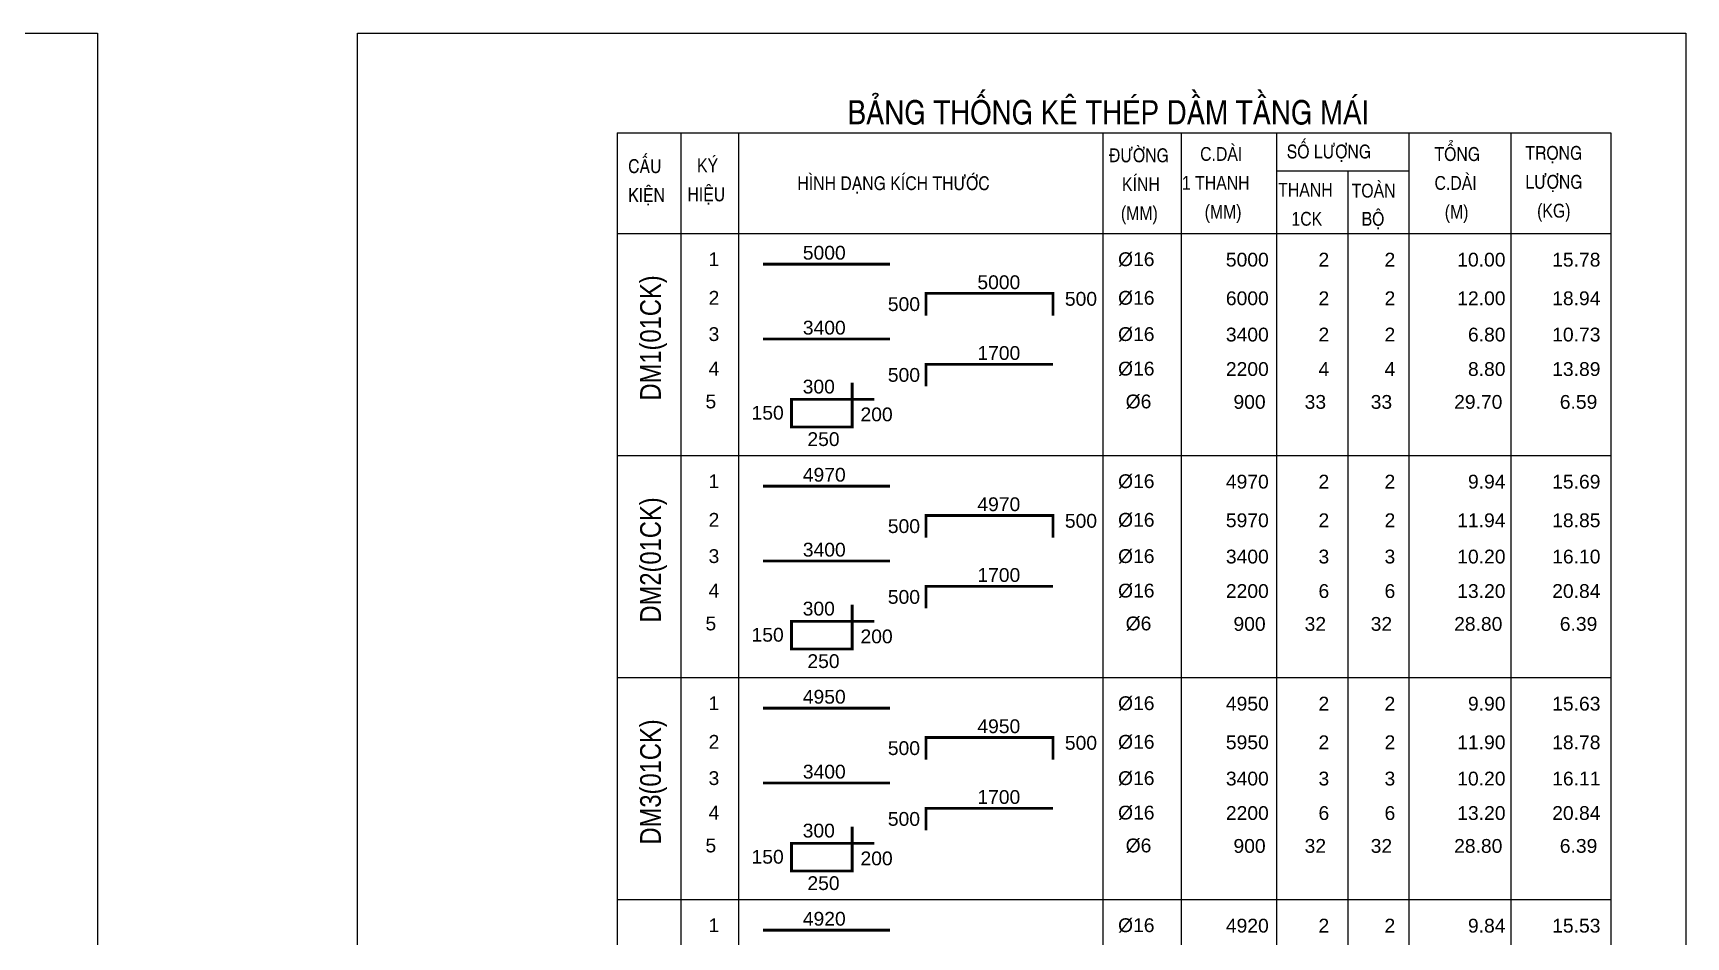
# Model space of a CAD drawing. Header units: millimetres. Extents: x -559287 to -299624, y 2351330 to 2655682.
# Drawn here: x -368635 to -344687, y 2401382 to 2414479 of the extents above; entities that cross this region are included whole.
import ezdxf
from ezdxf.enums import TextEntityAlignment as Align

# ---------------------------------------------------------------- set-up
doc = ezdxf.new("R2010")
doc.units = ezdxf.units.MM
doc.header["$LTSCALE"] = 10
for name, color, linetype, lineweight in [('Net thay', 4, 'Continuous', 25), ('Text', 54, 'Continuous', 25), ('Thep doc', 140, 'Continuous', 60), ('TKTHEP', 54, 'Continuous', 25)]:
    doc.layers.add(name, color=color, linetype=linetype, lineweight=lineweight)
doc.layers.add('ththep', color=3, linetype='Continuous')
doc.styles.add('NGHIA5', font='arial_0.ttf', dxfattribs={"height": 180})
doc.styles.add('STYLE1-S1', font='VHARIALN.TTF')

# ---------------------------------------------------------------- blocks, each defined once
blk = doc.blocks.new('NGHIA_THKE')
at = {"layer": 'TKTHEP', "style": 'NGHIA5'}
for tag, p in [('KT1', (-6747, 220)), ('KT2', (-5931, 212)), ('KT3', (-4910, 212)), ('KT4', (-3927, 212)), ('KT5', (-2978, 212)), ('KT6', (-2066, 212)), ('KT7', (-1094, 212)), ('DK', (0, 0)), ('CD1T', (2069, -8)), ('1T', (3164, -8)), ('TST', (4360, -8)), ('TCD', (6357, -8)), ('TL', (8076, -8)), ('KT8', (-6747, -258)), ('KT9', (-5931, -266)), ('KT10', (-4910, -266)), ('KT11', (-3927, -266)), ('KT12', (-2978, -266)), ('KT13', (-2066, -266)), ('KT14', (-1094, -266))]:
    blk.add_attdef(tag, text='', height=250, dxfattribs=at).set_placement(p, align=Align.RIGHT)
blk.add_attdef('SHT', text='', height=250, dxfattribs=at).set_placement((-7979, 0), align=Align.CENTER)

msp = doc.modelspace()

# ---------------------------------------------------------------- linework, layer by layer
at = {"layer": 'Net thay', "linetype": 'Continuous'}
for p, q in [((-360173.1, 2413031.8), (-345773, 2413031.8)), ((-360173.1, 2413031.8), (-360173.1, 2388295.9)), ((-359248.7, 2413031.8), (-359248.7, 2388295.9)), ((-358413.2, 2413031.8), (-358413.2, 2388295.9)), ((-353134.8, 2413031.8), (-353134.8, 2388295.9)), ((-351998.1, 2413031.8), (-351998.1, 2388295.9)), ((-350621.2, 2413031.8), (-350621.2, 2388295.9)), ((-348703.7, 2413031.8), (-348703.7, 2388295.9)), ((-347222, 2413031.8), (-347222, 2388295.9)), ((-345773, 2413031.8), (-345773, 2388295.9)), ((-350621.2, 2412481.5), (-348703.7, 2412481.5)), ((-349586.4, 2412481.5), (-349586.4, 2388295.9)), ((-360173.1, 2411576.5), (-345773, 2411576.5)), ((-360173.1, 2408359.8), (-345773, 2408359.8)), ((-360173.1, 2405143.2), (-345773, 2405143.2)), ((-360173.1, 2401926.5), (-345773, 2401926.5))]:
    msp.add_line(p, q, dxfattribs=at)
at = {"layer": 'Thep doc', "const_width": 40}
for points in [[(-358059.5, 2411129.7), (-356219.5, 2411129.7)], [(-355697, 2410385.6), (-355697, 2410705.6), (-353857, 2410705.6), (-353857, 2410385.6)], [(-358059.5, 2410044.3), (-356219.5, 2410044.3)], [(-355697, 2409360.1), (-355697, 2409680.1), (-353857, 2409680.1)], [(-356446.6, 2409170.9), (-357646.6, 2409170.9), (-357646.6, 2408770.9), (-356766.6, 2408770.9), (-356766.6, 2409410.9)], [(-358059.5, 2407913), (-356219.5, 2407913)], [(-355697, 2407168.9), (-355697, 2407488.9), (-353857, 2407488.9), (-353857, 2407168.9)], [(-358059.5, 2406827.6), (-356219.5, 2406827.6)], [(-355697, 2406143.4), (-355697, 2406463.4), (-353857, 2406463.4)], [(-356446.6, 2405954.2), (-357646.6, 2405954.2), (-357646.6, 2405554.2), (-356766.6, 2405554.2), (-356766.6, 2406194.2)], [(-358059.5, 2404696.4), (-356219.5, 2404696.4)], [(-355697, 2403952.3), (-355697, 2404272.3), (-353857, 2404272.3), (-353857, 2403952.3)], [(-358059.5, 2403610.9), (-356219.5, 2403610.9)], [(-355697, 2402926.7), (-355697, 2403246.7), (-353857, 2403246.7)], [(-356446.6, 2402737.6), (-357646.6, 2402737.6), (-357646.6, 2402337.6), (-356766.6, 2402337.6), (-356766.6, 2402977.6)], [(-358059.5, 2401479.7), (-356219.5, 2401479.7)]]:
    msp.add_lwpolyline(points, dxfattribs=at)
at = {"layer": 'ththep'}
for points in [[(-386947, 2414478.6), (-367699.3, 2414478.6), (-367699.3, 2387615.7), (-386947, 2387615.7)], [(-363934.4, 2414478.6), (-344686.8, 2414478.6), (-344686.8, 2387615.7), (-363934.4, 2387615.7)]]:
    msp.add_lwpolyline(points, close=True, dxfattribs=at)

# ---------------------------------------------------------------- block references
at = {"layer": 'TKTHEP'}
ref = msp.add_blockref('NGHIA_THKE', (-352386.6, 2411102), dxfattribs=dict(at, xscale=0.7999999999301508, yscale=0.7999999998137355, zscale=0.8))
ref.add_attrib('SHT', '1', dxfattribs={"height": 200, "style": 'NGHIA5'}).set_placement((-358769.6, 2411102), align=Align.CENTER)
ref.add_attrib('KT1', '5000', dxfattribs={"height": 200, "style": 'NGHIA5'}).set_placement((-356860.5, 2411195.4), align=Align.RIGHT)
ref.add_attrib('DK', '%%c16', dxfattribs={"height": 200, "style": 'NGHIA5'}).set_placement((-352386.6, 2411102), align=Align.RIGHT)
ref.add_attrib('CD1T', '5000', dxfattribs={"height": 200, "style": 'NGHIA5'}).set_placement((-350731.1, 2411095.4), align=Align.RIGHT)
ref.add_attrib('1T', '2', dxfattribs={"height": 200, "style": 'NGHIA5'}).set_placement((-349855.4, 2411095.4), align=Align.RIGHT)
ref.add_attrib('TST', '2', dxfattribs={"height": 200, "style": 'NGHIA5'}).set_placement((-348898.5, 2411095.4), align=Align.RIGHT)
ref.add_attrib('TCD', '10.00', dxfattribs={"height": 200, "style": 'NGHIA5'}).set_placement((-347301.2, 2411095.4), align=Align.RIGHT)
ref.add_attrib('TL', '15.78', dxfattribs={"height": 200, "style": 'NGHIA5'}).set_placement((-345925.4, 2411095.4), align=Align.RIGHT)
ref = msp.add_blockref('NGHIA_THKE', (-352386.4, 2410542.3), dxfattribs=dict(at, xscale=0.7999999999301508, yscale=0.7999999998137355, zscale=0.8))
ref.add_attrib('SHT', '2', dxfattribs={"height": 200, "style": 'NGHIA5'}).set_placement((-358769.4, 2410542.3), align=Align.CENTER)
ref.add_attrib('KT1', '500', dxfattribs={"height": 200, "style": 'NGHIA5'}).set_placement((-355784, 2410451), align=Align.RIGHT)
ref.add_attrib('KT2', '5000', dxfattribs={"height": 200, "style": 'NGHIA5'}).set_placement((-354331.5, 2410768.2), align=Align.RIGHT)
ref.add_attrib('KT3', '500', dxfattribs={"height": 200, "style": 'NGHIA5'}).set_placement((-353219, 2410527.6), align=Align.RIGHT)
ref.add_attrib('DK', '%%c16', dxfattribs={"height": 200, "style": 'NGHIA5'}).set_placement((-352386.4, 2410542.3), align=Align.RIGHT)
ref.add_attrib('CD1T', '6000', dxfattribs={"height": 200, "style": 'NGHIA5'}).set_placement((-350731, 2410535.6), align=Align.RIGHT)
ref.add_attrib('1T', '2', dxfattribs={"height": 200, "style": 'NGHIA5'}).set_placement((-349855.3, 2410535.6), align=Align.RIGHT)
ref.add_attrib('TST', '2', dxfattribs={"height": 200, "style": 'NGHIA5'}).set_placement((-348898.3, 2410535.6), align=Align.RIGHT)
ref.add_attrib('TCD', '12.00', dxfattribs={"height": 200, "style": 'NGHIA5'}).set_placement((-347301, 2410535.6), align=Align.RIGHT)
ref.add_attrib('TL', '18.94', dxfattribs={"height": 200, "style": 'NGHIA5'}).set_placement((-345925.3, 2410535.6), align=Align.RIGHT)
ref = msp.add_blockref('NGHIA_THKE', (-352386.6, 2410016.6), dxfattribs=dict(at, xscale=0.7999999999301508, yscale=0.7999999998137355, zscale=0.8))
ref.add_attrib('SHT', '3', dxfattribs={"height": 200, "style": 'NGHIA5'}).set_placement((-358769.6, 2410016.6), align=Align.CENTER)
ref.add_attrib('KT1', '3400', dxfattribs={"height": 200, "style": 'NGHIA5'}).set_placement((-356860.5, 2410110), align=Align.RIGHT)
ref.add_attrib('DK', '%%c16', dxfattribs={"height": 200, "style": 'NGHIA5'}).set_placement((-352386.6, 2410016.6), align=Align.RIGHT)
ref.add_attrib('CD1T', '3400', dxfattribs={"height": 200, "style": 'NGHIA5'}).set_placement((-350731.1, 2410010), align=Align.RIGHT)
ref.add_attrib('1T', '2', dxfattribs={"height": 200, "style": 'NGHIA5'}).set_placement((-349855.4, 2410010), align=Align.RIGHT)
ref.add_attrib('TST', '2', dxfattribs={"height": 200, "style": 'NGHIA5'}).set_placement((-348898.5, 2410010), align=Align.RIGHT)
ref.add_attrib('TCD', '6.80', dxfattribs={"height": 200, "style": 'NGHIA5'}).set_placement((-347301.2, 2410010), align=Align.RIGHT)
ref.add_attrib('TL', '10.73', dxfattribs={"height": 200, "style": 'NGHIA5'}).set_placement((-345925.4, 2410010), align=Align.RIGHT)
ref = msp.add_blockref('NGHIA_THKE', (-352386.4, 2409516.7), dxfattribs=dict(at, xscale=0.7999999999301508, yscale=0.7999999998137355, zscale=0.8))
ref.add_attrib('SHT', '4', dxfattribs={"height": 200, "style": 'NGHIA5'}).set_placement((-358769.4, 2409516.7), align=Align.CENTER)
ref.add_attrib('KT1', '500', dxfattribs={"height": 200, "style": 'NGHIA5'}).set_placement((-355784, 2409425.4), align=Align.RIGHT)
ref.add_attrib('KT2', '1700', dxfattribs={"height": 200, "style": 'NGHIA5'}).set_placement((-354331.5, 2409742.7), align=Align.RIGHT)
ref.add_attrib('DK', '%%c16', dxfattribs={"height": 200, "style": 'NGHIA5'}).set_placement((-352386.4, 2409516.7), align=Align.RIGHT)
ref.add_attrib('CD1T', '2200', dxfattribs={"height": 200, "style": 'NGHIA5'}).set_placement((-350731, 2409510.1), align=Align.RIGHT)
ref.add_attrib('1T', '4', dxfattribs={"height": 200, "style": 'NGHIA5'}).set_placement((-349855.3, 2409510.1), align=Align.RIGHT)
ref.add_attrib('TST', '4', dxfattribs={"height": 200, "style": 'NGHIA5'}).set_placement((-348898.3, 2409510.1), align=Align.RIGHT)
ref.add_attrib('TCD', '8.80', dxfattribs={"height": 200, "style": 'NGHIA5'}).set_placement((-347301, 2409510.1), align=Align.RIGHT)
ref.add_attrib('TL', '13.89', dxfattribs={"height": 200, "style": 'NGHIA5'}).set_placement((-345925.3, 2409510.1), align=Align.RIGHT)
ref = msp.add_blockref('NGHIA_THKE', (-352431.8, 2409040.7), dxfattribs=dict(at, xscale=0.7999999999301508, yscale=0.7999999998137355, zscale=0.8))
ref.add_attrib('SHT', '5', dxfattribs={"height": 200, "style": 'NGHIA5'}).set_placement((-358814.8, 2409040.7), align=Align.CENTER)
ref.add_attrib('KT1', '150', dxfattribs={"height": 200, "style": 'NGHIA5'}).set_placement((-357758.5, 2408877), align=Align.RIGHT)
ref.add_attrib('KT2', '200', dxfattribs={"height": 200, "style": 'NGHIA5'}).set_placement((-356180.1, 2408853.2), align=Align.RIGHT)
ref.add_attrib('KT3', '250', dxfattribs={"height": 200, "style": 'NGHIA5'}).set_placement((-356949.4, 2408495), align=Align.RIGHT)
ref.add_attrib('KT4', '300', dxfattribs={"height": 200, "style": 'NGHIA5'}).set_placement((-357017.9, 2409256), align=Align.RIGHT)
ref.add_attrib('DK', '%%c6', dxfattribs={"height": 200, "style": 'NGHIA5'}).set_placement((-352431.8, 2409040.7), align=Align.RIGHT)
ref.add_attrib('CD1T', '900', dxfattribs={"height": 200, "style": 'NGHIA5'}).set_placement((-350776.4, 2409034.1), align=Align.RIGHT)
ref.add_attrib('1T', '33', dxfattribs={"height": 200, "style": 'NGHIA5'}).set_placement((-349900.7, 2409034.1), align=Align.RIGHT)
ref.add_attrib('TST', '33', dxfattribs={"height": 200, "style": 'NGHIA5'}).set_placement((-348943.7, 2409034.1), align=Align.RIGHT)
ref.add_attrib('TCD', '29.70', dxfattribs={"height": 200, "style": 'NGHIA5'}).set_placement((-347346.4, 2409034.1), align=Align.RIGHT)
ref.add_attrib('TL', '6.59', dxfattribs={"height": 200, "style": 'NGHIA5'}).set_placement((-345970.7, 2409034.1), align=Align.RIGHT)
ref = msp.add_blockref('NGHIA_THKE', (-352386.6, 2407885.3), dxfattribs=dict(at, xscale=0.7999999999301508, yscale=0.7999999998137355, zscale=0.8))
ref.add_attrib('SHT', '1', dxfattribs={"height": 200, "style": 'NGHIA5'}).set_placement((-358769.6, 2407885.3), align=Align.CENTER)
ref.add_attrib('KT1', '4970', dxfattribs={"height": 200, "style": 'NGHIA5'}).set_placement((-356860.5, 2407978.8), align=Align.RIGHT)
ref.add_attrib('DK', '%%c16', dxfattribs={"height": 200, "style": 'NGHIA5'}).set_placement((-352386.6, 2407885.3), align=Align.RIGHT)
ref.add_attrib('CD1T', '4970', dxfattribs={"height": 200, "style": 'NGHIA5'}).set_placement((-350731.1, 2407878.7), align=Align.RIGHT)
ref.add_attrib('1T', '2', dxfattribs={"height": 200, "style": 'NGHIA5'}).set_placement((-349855.4, 2407878.7), align=Align.RIGHT)
ref.add_attrib('TST', '2', dxfattribs={"height": 200, "style": 'NGHIA5'}).set_placement((-348898.5, 2407878.7), align=Align.RIGHT)
ref.add_attrib('TCD', '9.94', dxfattribs={"height": 200, "style": 'NGHIA5'}).set_placement((-347301.2, 2407878.7), align=Align.RIGHT)
ref.add_attrib('TL', '15.69', dxfattribs={"height": 200, "style": 'NGHIA5'}).set_placement((-345925.4, 2407878.7), align=Align.RIGHT)
ref = msp.add_blockref('NGHIA_THKE', (-352386.4, 2407325.6), dxfattribs=dict(at, xscale=0.7999999999301508, yscale=0.7999999998137355, zscale=0.8))
ref.add_attrib('SHT', '2', dxfattribs={"height": 200, "style": 'NGHIA5'}).set_placement((-358769.4, 2407325.6), align=Align.CENTER)
ref.add_attrib('KT1', '500', dxfattribs={"height": 200, "style": 'NGHIA5'}).set_placement((-355784, 2407234.3), align=Align.RIGHT)
ref.add_attrib('KT2', '4970', dxfattribs={"height": 200, "style": 'NGHIA5'}).set_placement((-354331.5, 2407551.5), align=Align.RIGHT)
ref.add_attrib('KT3', '500', dxfattribs={"height": 200, "style": 'NGHIA5'}).set_placement((-353219, 2407310.9), align=Align.RIGHT)
ref.add_attrib('DK', '%%c16', dxfattribs={"height": 200, "style": 'NGHIA5'}).set_placement((-352386.4, 2407325.6), align=Align.RIGHT)
ref.add_attrib('CD1T', '5970', dxfattribs={"height": 200, "style": 'NGHIA5'}).set_placement((-350731, 2407319), align=Align.RIGHT)
ref.add_attrib('1T', '2', dxfattribs={"height": 200, "style": 'NGHIA5'}).set_placement((-349855.3, 2407319), align=Align.RIGHT)
ref.add_attrib('TST', '2', dxfattribs={"height": 200, "style": 'NGHIA5'}).set_placement((-348898.3, 2407319), align=Align.RIGHT)
ref.add_attrib('TCD', '11.94', dxfattribs={"height": 200, "style": 'NGHIA5'}).set_placement((-347301, 2407319), align=Align.RIGHT)
ref.add_attrib('TL', '18.85', dxfattribs={"height": 200, "style": 'NGHIA5'}).set_placement((-345925.3, 2407319), align=Align.RIGHT)
ref = msp.add_blockref('NGHIA_THKE', (-352386.6, 2406799.9), dxfattribs=dict(at, xscale=0.7999999999301508, yscale=0.7999999998137355, zscale=0.8))
ref.add_attrib('SHT', '3', dxfattribs={"height": 200, "style": 'NGHIA5'}).set_placement((-358769.6, 2406799.9), align=Align.CENTER)
ref.add_attrib('KT1', '3400', dxfattribs={"height": 200, "style": 'NGHIA5'}).set_placement((-356860.5, 2406893.3), align=Align.RIGHT)
ref.add_attrib('DK', '%%c16', dxfattribs={"height": 200, "style": 'NGHIA5'}).set_placement((-352386.6, 2406799.9), align=Align.RIGHT)
ref.add_attrib('CD1T', '3400', dxfattribs={"height": 200, "style": 'NGHIA5'}).set_placement((-350731.1, 2406793.3), align=Align.RIGHT)
ref.add_attrib('1T', '3', dxfattribs={"height": 200, "style": 'NGHIA5'}).set_placement((-349855.4, 2406793.3), align=Align.RIGHT)
ref.add_attrib('TST', '3', dxfattribs={"height": 200, "style": 'NGHIA5'}).set_placement((-348898.5, 2406793.3), align=Align.RIGHT)
ref.add_attrib('TCD', '10.20', dxfattribs={"height": 200, "style": 'NGHIA5'}).set_placement((-347301.2, 2406793.3), align=Align.RIGHT)
ref.add_attrib('TL', '16.10', dxfattribs={"height": 200, "style": 'NGHIA5'}).set_placement((-345925.4, 2406793.3), align=Align.RIGHT)
ref = msp.add_blockref('NGHIA_THKE', (-352386.4, 2406300.1), dxfattribs=dict(at, xscale=0.7999999999301508, yscale=0.7999999998137355, zscale=0.8))
ref.add_attrib('SHT', '4', dxfattribs={"height": 200, "style": 'NGHIA5'}).set_placement((-358769.4, 2406300.1), align=Align.CENTER)
ref.add_attrib('KT1', '500', dxfattribs={"height": 200, "style": 'NGHIA5'}).set_placement((-355784, 2406208.8), align=Align.RIGHT)
ref.add_attrib('KT2', '1700', dxfattribs={"height": 200, "style": 'NGHIA5'}).set_placement((-354331.5, 2406526), align=Align.RIGHT)
ref.add_attrib('DK', '%%c16', dxfattribs={"height": 200, "style": 'NGHIA5'}).set_placement((-352386.4, 2406300.1), align=Align.RIGHT)
ref.add_attrib('CD1T', '2200', dxfattribs={"height": 200, "style": 'NGHIA5'}).set_placement((-350731, 2406293.5), align=Align.RIGHT)
ref.add_attrib('1T', '6', dxfattribs={"height": 200, "style": 'NGHIA5'}).set_placement((-349855.3, 2406293.5), align=Align.RIGHT)
ref.add_attrib('TST', '6', dxfattribs={"height": 200, "style": 'NGHIA5'}).set_placement((-348898.3, 2406293.5), align=Align.RIGHT)
ref.add_attrib('TCD', '13.20', dxfattribs={"height": 200, "style": 'NGHIA5'}).set_placement((-347301, 2406293.5), align=Align.RIGHT)
ref.add_attrib('TL', '20.84', dxfattribs={"height": 200, "style": 'NGHIA5'}).set_placement((-345925.3, 2406293.5), align=Align.RIGHT)
ref = msp.add_blockref('NGHIA_THKE', (-352431.8, 2405824), dxfattribs=dict(at, xscale=0.7999999999301508, yscale=0.7999999998137355, zscale=0.8))
ref.add_attrib('SHT', '5', dxfattribs={"height": 200, "style": 'NGHIA5'}).set_placement((-358814.8, 2405824), align=Align.CENTER)
ref.add_attrib('KT1', '150', dxfattribs={"height": 200, "style": 'NGHIA5'}).set_placement((-357758.5, 2405660.3), align=Align.RIGHT)
ref.add_attrib('KT2', '200', dxfattribs={"height": 200, "style": 'NGHIA5'}).set_placement((-356180.1, 2405636.6), align=Align.RIGHT)
ref.add_attrib('KT3', '250', dxfattribs={"height": 200, "style": 'NGHIA5'}).set_placement((-356949.4, 2405278.3), align=Align.RIGHT)
ref.add_attrib('KT4', '300', dxfattribs={"height": 200, "style": 'NGHIA5'}).set_placement((-357017.9, 2406039.3), align=Align.RIGHT)
ref.add_attrib('DK', '%%c6', dxfattribs={"height": 200, "style": 'NGHIA5'}).set_placement((-352431.8, 2405824), align=Align.RIGHT)
ref.add_attrib('CD1T', '900', dxfattribs={"height": 200, "style": 'NGHIA5'}).set_placement((-350776.4, 2405817.4), align=Align.RIGHT)
ref.add_attrib('1T', '32', dxfattribs={"height": 200, "style": 'NGHIA5'}).set_placement((-349900.7, 2405817.4), align=Align.RIGHT)
ref.add_attrib('TST', '32', dxfattribs={"height": 200, "style": 'NGHIA5'}).set_placement((-348943.7, 2405817.4), align=Align.RIGHT)
ref.add_attrib('TCD', '28.80', dxfattribs={"height": 200, "style": 'NGHIA5'}).set_placement((-347346.4, 2405817.4), align=Align.RIGHT)
ref.add_attrib('TL', '6.39', dxfattribs={"height": 200, "style": 'NGHIA5'}).set_placement((-345970.7, 2405817.4), align=Align.RIGHT)
ref = msp.add_blockref('NGHIA_THKE', (-352386.6, 2404668.7), dxfattribs=dict(at, xscale=0.7999999999301508, yscale=0.7999999998137355, zscale=0.8))
ref.add_attrib('SHT', '1', dxfattribs={"height": 200, "style": 'NGHIA5'}).set_placement((-358769.6, 2404668.7), align=Align.CENTER)
ref.add_attrib('KT1', '4950', dxfattribs={"height": 200, "style": 'NGHIA5'}).set_placement((-356860.5, 2404762.1), align=Align.RIGHT)
ref.add_attrib('DK', '%%c16', dxfattribs={"height": 200, "style": 'NGHIA5'}).set_placement((-352386.6, 2404668.7), align=Align.RIGHT)
ref.add_attrib('CD1T', '4950', dxfattribs={"height": 200, "style": 'NGHIA5'}).set_placement((-350731.1, 2404662), align=Align.RIGHT)
ref.add_attrib('1T', '2', dxfattribs={"height": 200, "style": 'NGHIA5'}).set_placement((-349855.4, 2404662), align=Align.RIGHT)
ref.add_attrib('TST', '2', dxfattribs={"height": 200, "style": 'NGHIA5'}).set_placement((-348898.5, 2404662), align=Align.RIGHT)
ref.add_attrib('TCD', '9.90', dxfattribs={"height": 200, "style": 'NGHIA5'}).set_placement((-347301.2, 2404662), align=Align.RIGHT)
ref.add_attrib('TL', '15.63', dxfattribs={"height": 200, "style": 'NGHIA5'}).set_placement((-345925.4, 2404662), align=Align.RIGHT)
ref = msp.add_blockref('NGHIA_THKE', (-352386.4, 2404108.9), dxfattribs=dict(at, xscale=0.7999999999301508, yscale=0.7999999998137355, zscale=0.8))
ref.add_attrib('SHT', '2', dxfattribs={"height": 200, "style": 'NGHIA5'}).set_placement((-358769.4, 2404108.9), align=Align.CENTER)
ref.add_attrib('KT1', '500', dxfattribs={"height": 200, "style": 'NGHIA5'}).set_placement((-355784, 2404017.6), align=Align.RIGHT)
ref.add_attrib('KT2', '4950', dxfattribs={"height": 200, "style": 'NGHIA5'}).set_placement((-354331.5, 2404334.9), align=Align.RIGHT)
ref.add_attrib('KT3', '500', dxfattribs={"height": 200, "style": 'NGHIA5'}).set_placement((-353219, 2404094.2), align=Align.RIGHT)
ref.add_attrib('DK', '%%c16', dxfattribs={"height": 200, "style": 'NGHIA5'}).set_placement((-352386.4, 2404108.9), align=Align.RIGHT)
ref.add_attrib('CD1T', '5950', dxfattribs={"height": 200, "style": 'NGHIA5'}).set_placement((-350731, 2404102.3), align=Align.RIGHT)
ref.add_attrib('1T', '2', dxfattribs={"height": 200, "style": 'NGHIA5'}).set_placement((-349855.3, 2404102.3), align=Align.RIGHT)
ref.add_attrib('TST', '2', dxfattribs={"height": 200, "style": 'NGHIA5'}).set_placement((-348898.3, 2404102.3), align=Align.RIGHT)
ref.add_attrib('TCD', '11.90', dxfattribs={"height": 200, "style": 'NGHIA5'}).set_placement((-347301, 2404102.3), align=Align.RIGHT)
ref.add_attrib('TL', '18.78', dxfattribs={"height": 200, "style": 'NGHIA5'}).set_placement((-345925.3, 2404102.3), align=Align.RIGHT)
ref = msp.add_blockref('NGHIA_THKE', (-352386.6, 2403583.2), dxfattribs=dict(at, xscale=0.7999999999301508, yscale=0.7999999998137355, zscale=0.8))
ref.add_attrib('SHT', '3', dxfattribs={"height": 200, "style": 'NGHIA5'}).set_placement((-358769.6, 2403583.2), align=Align.CENTER)
ref.add_attrib('KT1', '3400', dxfattribs={"height": 200, "style": 'NGHIA5'}).set_placement((-356860.5, 2403676.7), align=Align.RIGHT)
ref.add_attrib('DK', '%%c16', dxfattribs={"height": 200, "style": 'NGHIA5'}).set_placement((-352386.6, 2403583.2), align=Align.RIGHT)
ref.add_attrib('CD1T', '3400', dxfattribs={"height": 200, "style": 'NGHIA5'}).set_placement((-350731.1, 2403576.6), align=Align.RIGHT)
ref.add_attrib('1T', '3', dxfattribs={"height": 200, "style": 'NGHIA5'}).set_placement((-349855.4, 2403576.6), align=Align.RIGHT)
ref.add_attrib('TST', '3', dxfattribs={"height": 200, "style": 'NGHIA5'}).set_placement((-348898.5, 2403576.6), align=Align.RIGHT)
ref.add_attrib('TCD', '10.20', dxfattribs={"height": 200, "style": 'NGHIA5'}).set_placement((-347301.2, 2403576.6), align=Align.RIGHT)
ref.add_attrib('TL', '16.11', dxfattribs={"height": 200, "style": 'NGHIA5'}).set_placement((-345925.4, 2403576.6), align=Align.RIGHT)
ref = msp.add_blockref('NGHIA_THKE', (-352386.4, 2403083.4), dxfattribs=dict(at, xscale=0.7999999999301508, yscale=0.7999999998137355, zscale=0.8))
ref.add_attrib('SHT', '4', dxfattribs={"height": 200, "style": 'NGHIA5'}).set_placement((-358769.4, 2403083.4), align=Align.CENTER)
ref.add_attrib('KT1', '500', dxfattribs={"height": 200, "style": 'NGHIA5'}).set_placement((-355784, 2402992.1), align=Align.RIGHT)
ref.add_attrib('KT2', '1700', dxfattribs={"height": 200, "style": 'NGHIA5'}).set_placement((-354331.5, 2403309.3), align=Align.RIGHT)
ref.add_attrib('DK', '%%c16', dxfattribs={"height": 200, "style": 'NGHIA5'}).set_placement((-352386.4, 2403083.4), align=Align.RIGHT)
ref.add_attrib('CD1T', '2200', dxfattribs={"height": 200, "style": 'NGHIA5'}).set_placement((-350731, 2403076.8), align=Align.RIGHT)
ref.add_attrib('1T', '6', dxfattribs={"height": 200, "style": 'NGHIA5'}).set_placement((-349855.3, 2403076.8), align=Align.RIGHT)
ref.add_attrib('TST', '6', dxfattribs={"height": 200, "style": 'NGHIA5'}).set_placement((-348898.3, 2403076.8), align=Align.RIGHT)
ref.add_attrib('TCD', '13.20', dxfattribs={"height": 200, "style": 'NGHIA5'}).set_placement((-347301, 2403076.8), align=Align.RIGHT)
ref.add_attrib('TL', '20.84', dxfattribs={"height": 200, "style": 'NGHIA5'}).set_placement((-345925.3, 2403076.8), align=Align.RIGHT)
ref = msp.add_blockref('NGHIA_THKE', (-352431.8, 2402607.3), dxfattribs=dict(at, xscale=0.7999999999301508, yscale=0.7999999998137355, zscale=0.8))
ref.add_attrib('SHT', '5', dxfattribs={"height": 200, "style": 'NGHIA5'}).set_placement((-358814.8, 2402607.3), align=Align.CENTER)
ref.add_attrib('KT1', '150', dxfattribs={"height": 200, "style": 'NGHIA5'}).set_placement((-357758.5, 2402443.7), align=Align.RIGHT)
ref.add_attrib('KT2', '200', dxfattribs={"height": 200, "style": 'NGHIA5'}).set_placement((-356180.1, 2402419.9), align=Align.RIGHT)
ref.add_attrib('KT3', '250', dxfattribs={"height": 200, "style": 'NGHIA5'}).set_placement((-356949.4, 2402061.7), align=Align.RIGHT)
ref.add_attrib('KT4', '300', dxfattribs={"height": 200, "style": 'NGHIA5'}).set_placement((-357017.9, 2402822.6), align=Align.RIGHT)
ref.add_attrib('DK', '%%c6', dxfattribs={"height": 200, "style": 'NGHIA5'}).set_placement((-352431.8, 2402607.3), align=Align.RIGHT)
ref.add_attrib('CD1T', '900', dxfattribs={"height": 200, "style": 'NGHIA5'}).set_placement((-350776.4, 2402600.7), align=Align.RIGHT)
ref.add_attrib('1T', '32', dxfattribs={"height": 200, "style": 'NGHIA5'}).set_placement((-349900.7, 2402600.7), align=Align.RIGHT)
ref.add_attrib('TST', '32', dxfattribs={"height": 200, "style": 'NGHIA5'}).set_placement((-348943.7, 2402600.7), align=Align.RIGHT)
ref.add_attrib('TCD', '28.80', dxfattribs={"height": 200, "style": 'NGHIA5'}).set_placement((-347346.4, 2402600.7), align=Align.RIGHT)
ref.add_attrib('TL', '6.39', dxfattribs={"height": 200, "style": 'NGHIA5'}).set_placement((-345970.7, 2402600.7), align=Align.RIGHT)
ref = msp.add_blockref('NGHIA_THKE', (-352386.6, 2401452), dxfattribs=dict(at, xscale=0.7999999999301508, yscale=0.7999999998137355, zscale=0.8))
ref.add_attrib('SHT', '1', dxfattribs={"height": 200, "style": 'NGHIA5'}).set_placement((-358769.6, 2401452), align=Align.CENTER)
ref.add_attrib('KT1', '4920', dxfattribs={"height": 200, "style": 'NGHIA5'}).set_placement((-356860.5, 2401545.4), align=Align.RIGHT)
ref.add_attrib('DK', '%%c16', dxfattribs={"height": 200, "style": 'NGHIA5'}).set_placement((-352386.6, 2401452), align=Align.RIGHT)
ref.add_attrib('CD1T', '4920', dxfattribs={"height": 200, "style": 'NGHIA5'}).set_placement((-350731.1, 2401445.4), align=Align.RIGHT)
ref.add_attrib('1T', '2', dxfattribs={"height": 200, "style": 'NGHIA5'}).set_placement((-349855.4, 2401445.4), align=Align.RIGHT)
ref.add_attrib('TST', '2', dxfattribs={"height": 200, "style": 'NGHIA5'}).set_placement((-348898.5, 2401445.4), align=Align.RIGHT)
ref.add_attrib('TCD', '9.84', dxfattribs={"height": 200, "style": 'NGHIA5'}).set_placement((-347301.2, 2401445.4), align=Align.RIGHT)
ref.add_attrib('TL', '15.53', dxfattribs={"height": 200, "style": 'NGHIA5'}).set_placement((-345925.4, 2401445.4), align=Align.RIGHT)

# ---------------------------------------------------------------- texts
at = {"layer": 'Text', "style": 'STYLE1-S1'}
msp.add_text('B¶NG thèng kª THÐP dÇm tÇng m¸i', height=350, dxfattribs=at).set_placement((-349275.7, 2413155.7), align=Align.RIGHT)
for s, p in [('dm1(01ck)', (-359539, 2410967.9)), ('dm2(01ck)', (-359539, 2407751.2)), ('dm3(01ck)', (-359539, 2404534.6))]:
    msp.add_text(s, height=300, rotation=90, dxfattribs=at).set_placement(p, align=Align.RIGHT)
at = {"layer": 'TKTHEP', "style": 'STYLE1-S1'}
for s, p in [('®\xadêng', (-353046.2, 2412607.7)), ('c.dµi', (-351725.5, 2412626.8)), ('sè l\xadîng', (-350470.7, 2412662.4)), ('tæng', (-348329.6, 2412625.9)), ('träng', (-347013.1, 2412642.3)), ('cÊu', (-360012.5, 2412450.7)), ('ký', (-359014.4, 2412461.3)), ('kiÖn', (-360012.5, 2412031.6)), ('hiÖu', (-359152.9, 2412042.2)), ('h×nh d¹ng kÝch th\xadíc', (-357560.6, 2412203.2)), ('kÝnh', (-352856.7, 2412188.7)), ('1 thanh', (-351989.1, 2412207.8)), ('thanh', (-350594.3, 2412106.4)), ('toµn', (-349530.3, 2412095.5)), ('c.dµi', (-348329.6, 2412206.8)), ('l\xadîng', (-347013.1, 2412223.3)), ('(mm)', (-352873.1, 2411769.6)), ('(mm)', (-351659.6, 2411788.8)), ('1ck', (-350402.1, 2411687.3)), ('bé', (-349386.1, 2411686.7)), ('(m)', (-348181.3, 2411787.8)), ('(kg)', (-346843, 2411804.2))]:
    msp.add_text(s, height=200, dxfattribs=at).set_placement(p)

doc.saveas('drawing.dxf')
